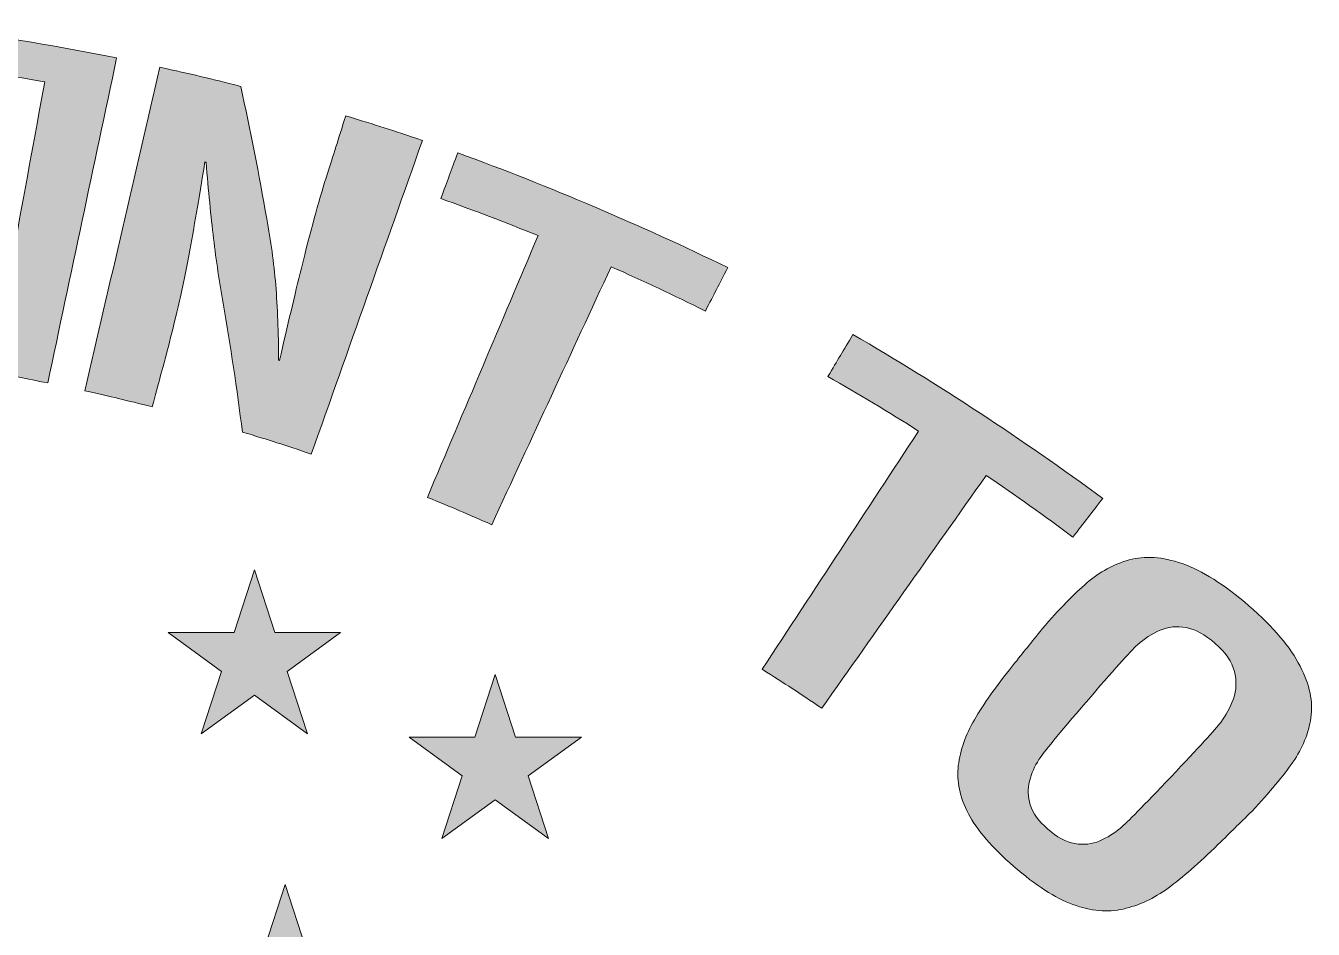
# Model space of a CAD drawing. Header units: inches. Extents: x 0.5 to 14.5, y -16.1 to -0.7.
# Drawn here: x 9.25 to 14.5, y -4.46 to -0.78 of the extents above; entities that cross this region are included whole.
import ezdxf

# ---------------------------------------------------------------- set-up
doc = ezdxf.new("R2010")
doc.units = ezdxf.units.IN
doc.header["$MEASUREMENT"] = 0
doc.layers.add('Layer 1', color=7, linetype='Continuous')

# ---------------------------------------------------------------- blocks, each defined once
blk = doc.blocks.new('block 5')
at = {"layer": 'Layer 1', "true_color": 0xff0000}
h = blk.add_hatch(color=1, dxfattribs=at)
h.dxf.hatch_style = 2
edge = h.paths.add_edge_path()
edge.add_spline(control_points=[(8.2708, -2.0854), (8.3497, -1.8647), (8.4323, -1.6452), (8.5203, -1.4278), (8.5722, -1.2965), (8.5989, -1.231), (8.6536, -1.1004), (8.6818, -1.0359), (8.696, -1.0037), (8.7249, -0.9394), (8.7628, -0.8274), (8.8303, -0.7781), (8.9255, -0.793), (9.1591, -0.8243), (9.3921, -0.8621), (9.6229, -0.9095), (9.5291, -1.3513), (9.4354, -1.7932), (9.3416, -2.235), (9.2485, -2.2161), (9.2018, -2.2073), (9.1082, -2.1909), (9.1303, -2.0701), (9.1414, -2.0097), (9.1635, -1.8889), (9.0034, -1.8624), (8.8441, -1.8389), (8.6832, -1.818), (8.6372, -1.9361), (8.6147, -1.9953), (8.5708, -2.1139), (8.451, -2.1005), (8.391, -2.0948), (8.2708, -2.0854)], knot_values=[0, 0, 0, 0, 1, 1, 1, 2, 2, 2, 3, 3, 3, 4, 4, 4, 5, 5, 5, 6, 6, 6, 7, 7, 7, 8, 8, 8, 9, 9, 9, 10, 10, 10, 11, 11, 11, 11], degree=3, periodic=1)
edge = h.paths.add_edge_path()
edge.add_spline(control_points=[(8.7546, -1.6267), (8.9046, -1.6451), (9.0547, -1.6677), (9.2035, -1.6942), (9.2455, -1.465), (9.2876, -1.2358), (9.3297, -1.0066), (9.192, -0.9825), (9.123, -0.9716), (8.9847, -0.9523), (8.9732, -0.9884), (8.9651, -1.0177), (8.9603, -1.0401), (8.9565, -1.0534), (8.9547, -1.0601), (8.9509, -1.0734), (8.9321, -1.1401), (8.916, -1.1895), (8.9024, -1.2217), (8.8517, -1.3561), (8.8024, -1.4912), (8.7546, -1.6267)], knot_values=[0, 0, 0, 0, 1, 1, 1, 2, 2, 2, 3, 3, 3, 4, 4, 4, 5, 5, 5, 6, 6, 6, 7, 7, 7, 7], degree=3, periodic=1)
h = blk.add_hatch(color=1, dxfattribs=at)
h.dxf.hatch_style = 2
edge = h.paths.add_edge_path()
edge.add_spline(control_points=[(10.5575, -1.1456), (10.6832, -1.1838), (10.7458, -1.2039), (10.8704, -1.2462), (10.7193, -1.6725), (10.5681, -2.0989), (10.417, -2.5252), (10.305, -2.4872), (10.2487, -2.4691), (10.1357, -2.435), (10.1137, -2.2594), (10.0876, -2.0844), (10.0574, -1.91), (10.042, -1.8245), (10.0289, -1.7364), (10.0181, -1.6458), (10.0074, -1.5551), (9.9974, -1.4515), (9.9874, -1.3347), (9.9857, -1.3343), (9.9848, -1.3341), (9.9831, -1.3336), (9.97, -1.4136), (9.9584, -1.4824), (9.9485, -1.5402), (9.9386, -1.598), (9.928, -1.6565), (9.9168, -1.7158), (9.9023, -1.7929), (9.888, -1.8623), (9.8737, -1.924), (9.8595, -1.9856), (9.8461, -2.0398), (9.8337, -2.0863), (9.8074, -2.1848), (9.7943, -2.2341), (9.768, -2.3326), (9.6585, -2.3046), (9.6036, -2.2915), (9.4934, -2.2672), (9.5952, -1.8271), (9.6971, -1.3869), (9.7989, -0.9468), (9.9313, -0.9761), (9.9973, -0.9919), (10.1288, -1.0256), (10.1684, -1.2047), (10.2039, -1.3847), (10.2351, -1.5654), (10.2521, -1.6542), (10.2643, -1.744), (10.2717, -1.8349), (10.2791, -1.9257), (10.2832, -2.028), (10.2833, -2.1416), (10.2849, -2.1421), (10.2858, -2.1423), (10.2874, -2.1428), (10.3201, -2.0003), (10.3497, -1.875), (10.3764, -1.7672), (10.4129, -1.6196), (10.4461, -1.4967), (10.4771, -1.399), (10.5093, -1.2976), (10.5254, -1.247), (10.5575, -1.1456)], knot_values=[0, 0, 0, 0, 1, 1, 1, 2, 2, 2, 3, 3, 3, 4, 4, 4, 5, 5, 5, 6, 6, 6, 7, 7, 7, 8, 8, 8, 9, 9, 9, 10, 10, 10, 11, 11, 11, 12, 12, 12, 13, 13, 13, 14, 14, 14, 15, 15, 15, 16, 16, 16, 17, 17, 17, 18, 18, 18, 19, 19, 19, 20, 20, 20, 21, 21, 21, 22, 22, 22, 22], degree=3, periodic=1)
h = blk.add_hatch(color=1, dxfattribs=at)
h.dxf.hatch_style = 2
edge = h.paths.add_edge_path()
edge.add_spline(control_points=[(11.0147, -1.2964), (11.3909, -1.4341), (11.7565, -1.5895), (12.1162, -1.7646), (12.0795, -1.8354), (12.0612, -1.8709), (12.0245, -1.9417), (11.8981, -1.8785), (11.7696, -1.818), (11.6402, -1.7608), (11.4777, -2.1115), (11.3153, -2.4622), (11.1528, -2.813), (11.0485, -2.7666), (10.996, -2.7443), (10.8905, -2.7015), (11.041, -2.3457), (11.1915, -1.9899), (11.342, -1.6341), (11.2112, -1.5807), (11.0786, -1.5302), (10.9453, -1.483), (10.973, -1.4084), (10.9869, -1.371), (11.0147, -1.2964)], knot_values=[0, 0, 0, 0, 1, 1, 1, 2, 2, 2, 3, 3, 3, 4, 4, 4, 5, 5, 5, 6, 6, 6, 7, 7, 7, 8, 8, 8, 8], degree=3, periodic=1)
h = blk.add_hatch(color=1, dxfattribs=at)
h.dxf.hatch_style = 2
edge = h.paths.add_edge_path()
edge.add_spline(control_points=[(12.6264, -2.0371), (12.9791, -2.2427), (13.3175, -2.4648), (13.6461, -2.7058), (13.597, -2.769), (13.5725, -2.8006), (13.5234, -2.8639), (13.408, -2.7772), (13.2899, -2.693), (13.1703, -2.612), (12.9465, -2.9287), (12.7228, -3.2453), (12.4991, -3.5619), (12.4028, -3.4965), (12.3542, -3.4646), (12.2563, -3.4027), (12.4689, -3.0788), (12.6816, -2.755), (12.8943, -2.4311), (12.773, -2.3541), (12.6494, -2.2797), (12.5244, -2.2087), (12.5652, -2.14), (12.5856, -2.1057), (12.6264, -2.0371)], knot_values=[0, 0, 0, 0, 1, 1, 1, 2, 2, 2, 3, 3, 3, 4, 4, 4, 5, 5, 5, 6, 6, 6, 7, 7, 7, 8, 8, 8, 8], degree=3, periodic=1)
h = blk.add_hatch(color=1, dxfattribs=at)
h.dxf.hatch_style = 2
edge = h.paths.add_edge_path()
edge.add_spline(control_points=[(13.3988, -3.2372), (13.4683, -3.1576), (13.5291, -3.0953), (13.5811, -3.0505), (13.6332, -3.0057), (13.6906, -2.9742), (13.7536, -2.9566), (13.8166, -2.939), (13.8886, -2.9437), (13.9693, -2.9718), (14.0499, -2.9999), (14.1416, -3.0569), (14.2421, -3.1442), (14.3427, -3.2316), (14.4122, -3.3146), (14.4512, -3.3904), (14.4902, -3.4663), (14.5045, -3.5366), (14.4948, -3.6006), (14.4851, -3.6645), (14.4605, -3.7247), (14.4217, -3.781), (14.3829, -3.8373), (14.3272, -3.904), (14.255, -3.9813), (14.1993, -4.036), (14.1714, -4.0633), (14.1157, -4.1179), (14.0384, -4.1936), (13.9705, -4.2527), (13.9124, -4.2953), (13.8543, -4.3378), (13.7932, -4.3661), (13.7294, -4.3806), (13.6656, -4.3951), (13.5972, -4.3886), (13.524, -4.3621), (13.4507, -4.3355), (13.3709, -4.2833), (13.2828, -4.2068), (13.1946, -4.1301), (13.1328, -4.0594), (13.0978, -3.9919), (13.0628, -3.9243), (13.0489, -3.8593), (13.0564, -3.7959), (13.064, -3.7325), (13.0857, -3.6699), (13.122, -3.6083), (13.1583, -3.5468), (13.21, -3.4737), (13.2774, -3.3893), (13.3259, -3.3285), (13.3502, -3.2981), (13.3988, -3.2372)], knot_values=[0, 0, 0, 0, 1, 1, 1, 2, 2, 2, 3, 3, 3, 4, 4, 4, 5, 5, 5, 6, 6, 6, 7, 7, 7, 8, 8, 8, 9, 9, 9, 10, 10, 10, 11, 11, 11, 12, 12, 12, 13, 13, 13, 14, 14, 14, 15, 15, 15, 16, 16, 16, 17, 17, 17, 18, 18, 18, 18], degree=3, periodic=1)
edge = h.paths.add_edge_path()
edge.add_spline(control_points=[(13.3852, -3.771), (13.368, -3.7977), (13.3554, -3.827), (13.3471, -3.8588), (13.3388, -3.8905), (13.3398, -3.923), (13.35, -3.9562), (13.3601, -3.9894), (13.3837, -4.0219), (13.4207, -4.054), (13.4588, -4.0871), (13.4958, -4.1069), (13.5323, -4.1135), (13.5688, -4.12), (13.6025, -4.1166), (13.6335, -4.1029), (13.6645, -4.0892), (13.6927, -4.0718), (13.7181, -4.0505), (13.7434, -4.0291), (13.8123, -3.9593), (13.9248, -3.8408), (14.0373, -3.7223), (14.1047, -3.6485), (14.1268, -3.6194), (14.149, -3.5903), (14.1664, -3.5581), (14.1789, -3.5228), (14.1914, -3.4874), (14.1928, -3.4502), (14.1829, -3.4112), (14.173, -3.3722), (14.1468, -3.3339), (14.1042, -3.297), (14.0629, -3.2611), (14.0232, -3.2397), (13.9858, -3.2326), (13.9483, -3.2256), (13.9128, -3.2292), (13.8796, -3.2434), (13.8464, -3.2576), (13.8156, -3.2777), (13.787, -3.3037), (13.7585, -3.3297), (13.6886, -3.4074), (13.5776, -3.5368), (13.4665, -3.6661), (13.4024, -3.7442), (13.3852, -3.771)], knot_values=[0, 0, 0, 0, 1, 1, 1, 2, 2, 2, 3, 3, 3, 4, 4, 4, 5, 5, 5, 6, 6, 6, 7, 7, 7, 8, 8, 8, 9, 9, 9, 10, 10, 10, 11, 11, 11, 12, 12, 12, 13, 13, 13, 14, 14, 14, 15, 15, 15, 16, 16, 16, 16], degree=3, periodic=1)
at = {"layer": 'Layer 1', "lineweight": 0}
for points, knots in [([(8.2708, -2.0854), (8.3497, -1.8647), (8.4323, -1.6452), (8.5203, -1.4278), (8.5722, -1.2965), (8.5989, -1.231), (8.6536, -1.1004), (8.6818, -1.0359), (8.696, -1.0037), (8.7249, -0.9394), (8.7628, -0.8274), (8.8303, -0.7781), (8.9255, -0.793), (9.1591, -0.8243), (9.3921, -0.8621), (9.6229, -0.9095), (9.5291, -1.3513), (9.4354, -1.7932), (9.3416, -2.235), (9.2485, -2.2161), (9.2018, -2.2073), (9.1082, -2.1909), (9.1303, -2.0701), (9.1414, -2.0097), (9.1635, -1.8889), (9.0034, -1.8624), (8.8441, -1.8389), (8.6832, -1.818), (8.6372, -1.9361), (8.6147, -1.9953), (8.5708, -2.1139), (8.451, -2.1005), (8.391, -2.0948), (8.2708, -2.0854)], [0, 0, 0, 0, 1, 1, 1, 2, 2, 2, 3, 3, 3, 4, 4, 4, 5, 5, 5, 6, 6, 6, 7, 7, 7, 8, 8, 8, 9, 9, 9, 10, 10, 10, 11, 11, 11, 11]), ([(8.7546, -1.6267), (8.9046, -1.6451), (9.0547, -1.6677), (9.2035, -1.6942), (9.2455, -1.465), (9.2876, -1.2358), (9.3297, -1.0066), (9.192, -0.9825), (9.123, -0.9716), (8.9847, -0.9523), (8.9732, -0.9884), (8.9651, -1.0177), (8.9603, -1.0401), (8.9565, -1.0534), (8.9547, -1.0601), (8.9509, -1.0734), (8.9321, -1.1401), (8.916, -1.1895), (8.9024, -1.2217), (8.8517, -1.3561), (8.8024, -1.4912), (8.7546, -1.6267)], [0, 0, 0, 0, 1, 1, 1, 2, 2, 2, 3, 3, 3, 4, 4, 4, 5, 5, 5, 6, 6, 6, 7, 7, 7, 7]), ([(10.5575, -1.1456), (10.6832, -1.1838), (10.7458, -1.2039), (10.8704, -1.2462), (10.7193, -1.6725), (10.5681, -2.0989), (10.417, -2.5252), (10.305, -2.4872), (10.2487, -2.4691), (10.1357, -2.435), (10.1137, -2.2594), (10.0876, -2.0844), (10.0574, -1.91), (10.042, -1.8245), (10.0289, -1.7364), (10.0181, -1.6458), (10.0074, -1.5551), (9.9974, -1.4515), (9.9874, -1.3347), (9.9857, -1.3343), (9.9848, -1.3341), (9.9831, -1.3336), (9.97, -1.4136), (9.9584, -1.4824), (9.9485, -1.5402), (9.9386, -1.598), (9.928, -1.6565), (9.9168, -1.7158), (9.9023, -1.7929), (9.888, -1.8623), (9.8737, -1.924), (9.8595, -1.9856), (9.8461, -2.0398), (9.8337, -2.0863), (9.8074, -2.1848), (9.7943, -2.2341), (9.768, -2.3326), (9.6585, -2.3046), (9.6036, -2.2915), (9.4934, -2.2672), (9.5952, -1.8271), (9.6971, -1.3869), (9.7989, -0.9468), (9.9313, -0.9761), (9.9973, -0.9919), (10.1288, -1.0256), (10.1684, -1.2047), (10.2039, -1.3847), (10.2351, -1.5654), (10.2521, -1.6542), (10.2643, -1.744), (10.2717, -1.8349), (10.2791, -1.9257), (10.2832, -2.028), (10.2833, -2.1416), (10.2849, -2.1421), (10.2858, -2.1423), (10.2874, -2.1428), (10.3201, -2.0003), (10.3497, -1.875), (10.3764, -1.7672), (10.4129, -1.6196), (10.4461, -1.4967), (10.4771, -1.399), (10.5093, -1.2976), (10.5254, -1.247), (10.5575, -1.1456)], [0, 0, 0, 0, 1, 1, 1, 2, 2, 2, 3, 3, 3, 4, 4, 4, 5, 5, 5, 6, 6, 6, 7, 7, 7, 8, 8, 8, 9, 9, 9, 10, 10, 10, 11, 11, 11, 12, 12, 12, 13, 13, 13, 14, 14, 14, 15, 15, 15, 16, 16, 16, 17, 17, 17, 18, 18, 18, 19, 19, 19, 20, 20, 20, 21, 21, 21, 22, 22, 22, 22]), ([(11.0147, -1.2964), (11.3909, -1.4341), (11.7565, -1.5895), (12.1162, -1.7646), (12.0795, -1.8354), (12.0612, -1.8709), (12.0245, -1.9417), (11.8981, -1.8785), (11.7696, -1.818), (11.6402, -1.7608), (11.4777, -2.1115), (11.3153, -2.4622), (11.1528, -2.813), (11.0485, -2.7666), (10.996, -2.7443), (10.8905, -2.7015), (11.041, -2.3457), (11.1915, -1.9899), (11.342, -1.6341), (11.2112, -1.5807), (11.0786, -1.5302), (10.9453, -1.483), (10.973, -1.4084), (10.9869, -1.371), (11.0147, -1.2964)], [0, 0, 0, 0, 1, 1, 1, 2, 2, 2, 3, 3, 3, 4, 4, 4, 5, 5, 5, 6, 6, 6, 7, 7, 7, 8, 8, 8, 8]), ([(12.6264, -2.0371), (12.9791, -2.2427), (13.3175, -2.4648), (13.6461, -2.7058), (13.597, -2.769), (13.5725, -2.8006), (13.5234, -2.8639), (13.408, -2.7772), (13.2899, -2.693), (13.1703, -2.612), (12.9465, -2.9287), (12.7228, -3.2453), (12.4991, -3.5619), (12.4028, -3.4965), (12.3542, -3.4646), (12.2563, -3.4027), (12.4689, -3.0788), (12.6816, -2.755), (12.8943, -2.4311), (12.773, -2.3541), (12.6494, -2.2797), (12.5244, -2.2087), (12.5652, -2.14), (12.5856, -2.1057), (12.6264, -2.0371)], [0, 0, 0, 0, 1, 1, 1, 2, 2, 2, 3, 3, 3, 4, 4, 4, 5, 5, 5, 6, 6, 6, 7, 7, 7, 8, 8, 8, 8]), ([(13.3988, -3.2372), (13.4683, -3.1576), (13.5291, -3.0953), (13.5811, -3.0505), (13.6332, -3.0057), (13.6906, -2.9742), (13.7536, -2.9566), (13.8166, -2.939), (13.8886, -2.9437), (13.9693, -2.9718), (14.0499, -2.9999), (14.1416, -3.0569), (14.2421, -3.1442), (14.3427, -3.2316), (14.4122, -3.3146), (14.4512, -3.3904), (14.4902, -3.4663), (14.5045, -3.5366), (14.4948, -3.6006), (14.4851, -3.6645), (14.4605, -3.7247), (14.4217, -3.781), (14.3829, -3.8373), (14.3272, -3.904), (14.255, -3.9813), (14.1993, -4.036), (14.1714, -4.0633), (14.1157, -4.1179), (14.0384, -4.1936), (13.9705, -4.2527), (13.9124, -4.2953), (13.8543, -4.3378), (13.7932, -4.3661), (13.7294, -4.3806), (13.6656, -4.3951), (13.5972, -4.3886), (13.524, -4.3621), (13.4507, -4.3355), (13.3709, -4.2833), (13.2828, -4.2068), (13.1946, -4.1301), (13.1328, -4.0594), (13.0978, -3.9919), (13.0628, -3.9243), (13.0489, -3.8593), (13.0564, -3.7959), (13.064, -3.7325), (13.0857, -3.6699), (13.122, -3.6083), (13.1583, -3.5468), (13.21, -3.4737), (13.2774, -3.3893), (13.3259, -3.3285), (13.3502, -3.2981), (13.3988, -3.2372)], [0, 0, 0, 0, 1, 1, 1, 2, 2, 2, 3, 3, 3, 4, 4, 4, 5, 5, 5, 6, 6, 6, 7, 7, 7, 8, 8, 8, 9, 9, 9, 10, 10, 10, 11, 11, 11, 12, 12, 12, 13, 13, 13, 14, 14, 14, 15, 15, 15, 16, 16, 16, 17, 17, 17, 18, 18, 18, 18]), ([(13.3852, -3.771), (13.368, -3.7977), (13.3554, -3.827), (13.3471, -3.8588), (13.3388, -3.8905), (13.3398, -3.923), (13.35, -3.9562), (13.3601, -3.9894), (13.3837, -4.0219), (13.4207, -4.054), (13.4588, -4.0871), (13.4958, -4.1069), (13.5323, -4.1135), (13.5688, -4.12), (13.6025, -4.1166), (13.6335, -4.1029), (13.6645, -4.0892), (13.6927, -4.0718), (13.7181, -4.0505), (13.7434, -4.0291), (13.8123, -3.9593), (13.9248, -3.8408), (14.0373, -3.7223), (14.1047, -3.6485), (14.1268, -3.6194), (14.149, -3.5903), (14.1664, -3.5581), (14.1789, -3.5228), (14.1914, -3.4874), (14.1928, -3.4502), (14.1829, -3.4112), (14.173, -3.3722), (14.1468, -3.3339), (14.1042, -3.297), (14.0629, -3.2611), (14.0232, -3.2397), (13.9858, -3.2326), (13.9483, -3.2256), (13.9128, -3.2292), (13.8796, -3.2434), (13.8464, -3.2576), (13.8156, -3.2777), (13.787, -3.3037), (13.7585, -3.3297), (13.6886, -3.4074), (13.5776, -3.5368), (13.4665, -3.6661), (13.4024, -3.7442), (13.3852, -3.771)], [0, 0, 0, 0, 1, 1, 1, 2, 2, 2, 3, 3, 3, 4, 4, 4, 5, 5, 5, 6, 6, 6, 7, 7, 7, 8, 8, 8, 9, 9, 9, 10, 10, 10, 11, 11, 11, 12, 12, 12, 13, 13, 13, 14, 14, 14, 15, 15, 15, 16, 16, 16, 16])]:
    blk.add_open_spline(points, degree=3, knots=knots, dxfattribs=at)
blk = doc.blocks.new('block 4')
at = {"layer": 'Layer 1'}
blk.add_blockref('block 5', (0, 0), dxfattribs=at)
blk = doc.blocks.new('block 25')
at = {"layer": 'Layer 1', "true_color": 0xff0000}
h = blk.add_hatch(color=1, dxfattribs=at)
h.dxf.hatch_style = 2
h.paths.add_polyline_path([(10.1847, -2.9977), (10.1017, -3.2533), (9.833, -3.2533), (10.0504, -3.4112), (9.9674, -3.6667), (10.1847, -3.5088), (10.4021, -3.6667), (10.319, -3.4112), (10.5364, -3.2533), (10.2677, -3.2533)])
h = blk.add_hatch(color=1, dxfattribs=at)
h.dxf.hatch_style = 2
h.paths.add_polyline_path([(11.1672, -3.4241), (11.0842, -3.6796), (10.8156, -3.6796), (11.0329, -3.8375), (10.9499, -4.093), (11.1672, -3.9351), (11.3846, -4.093), (11.3016, -3.8375), (11.5189, -3.6796), (11.2503, -3.6796)])
h = blk.add_hatch(color=1, dxfattribs=at)
h.dxf.hatch_style = 2
h.paths.add_polyline_path([(10.3109, -4.2804), (10.2279, -4.5359), (9.9592, -4.5359), (10.1766, -4.6938), (10.0935, -4.9493), (10.3109, -4.7914), (10.5283, -4.9493), (10.4452, -4.6938), (10.6626, -4.5359), (10.3939, -4.5359)])
at = {"layer": 'Layer 1', "lineweight": 0}
for points in [[(10.1847, -2.9977), (10.1017, -3.2533), (9.833, -3.2533), (10.0504, -3.4112), (9.9674, -3.6667), (10.1847, -3.5088), (10.4021, -3.6667), (10.319, -3.4112), (10.5364, -3.2533), (10.2677, -3.2533), (10.1847, -2.9977)], [(11.1672, -3.4241), (11.0842, -3.6796), (10.8156, -3.6796), (11.0329, -3.8375), (10.9499, -4.093), (11.1672, -3.9351), (11.3846, -4.093), (11.3016, -3.8375), (11.5189, -3.6796), (11.2503, -3.6796), (11.1672, -3.4241)], [(10.3109, -4.2804), (10.2279, -4.5359), (9.9592, -4.5359), (10.1766, -4.6938), (10.0935, -4.9493), (10.3109, -4.7914), (10.5283, -4.9493), (10.4452, -4.6938), (10.6626, -4.5359), (10.3939, -4.5359), (10.3109, -4.2804)]]:
    blk.add_lwpolyline(points, dxfattribs=at)
blk = doc.blocks.new('block 23')
at = {"layer": 'Layer 1'}
blk.add_blockref('block 25', (0, 0), dxfattribs=at)
blk = doc.blocks.new('block 2')
at = {"layer": 'Layer 1'}
for name in ['block 4', 'block 23']:
    blk.add_blockref(name, (0, 0), dxfattribs=at)

msp = doc.modelspace()

# ---------------------------------------------------------------- block references
at = {"layer": 'Layer 1'}
msp.add_blockref('block 2', (0, 0), dxfattribs=at)

doc.saveas('drawing.dxf')
